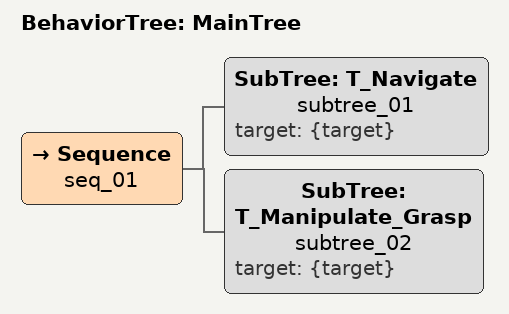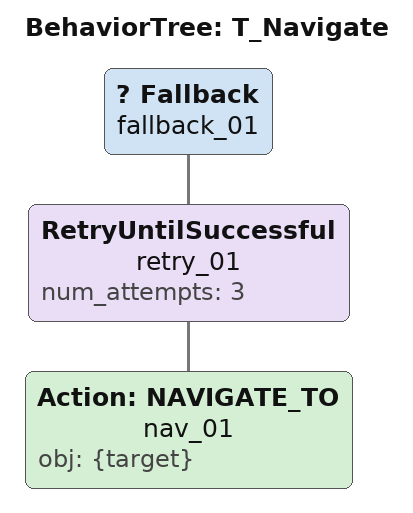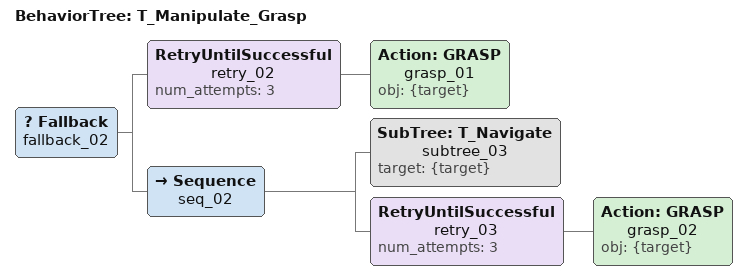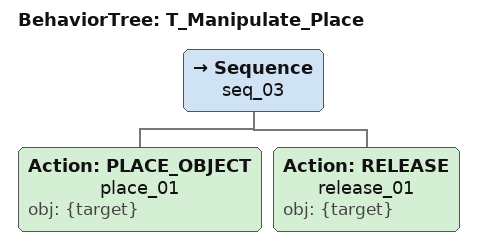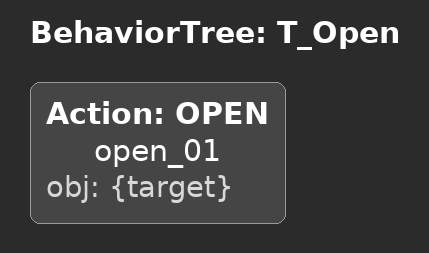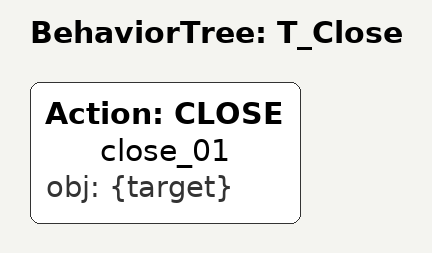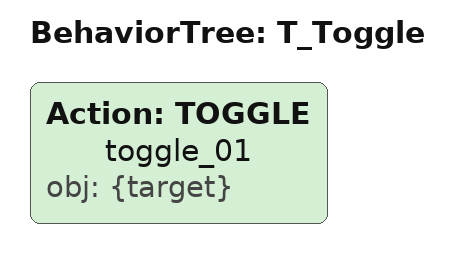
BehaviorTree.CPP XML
<root main_tree_to_execute="MainTree">

  <!-- MainTree refactored to use SubTrees -->
  <BehaviorTree ID="MainTree">
    <Sequence name="seq_01">
      <SubTree name="subtree_01" ID="T_Navigate" target="{target}"/>
      <SubTree name="subtree_02" ID="T_Manipulate_Grasp" target="{target}"/>
    </Sequence>
  </BehaviorTree>

  <!-- Standard SubTrees -->

  <!-- Navigation SubTree -->
  <BehaviorTree ID="T_Navigate">
    <Fallback name="fallback_01">
      <RetryUntilSuccessful name="retry_01" num_attempts="3">
        <Action name="nav_01" ID="NAVIGATE_TO" obj="{target}"/>
      </RetryUntilSuccessful>
      <!-- Optionally, add WAIT here for recovery if available -->
    </Fallback>
  </BehaviorTree>

  <!-- Grasp SubTree with retries and recovery -->
  <BehaviorTree ID="T_Manipulate_Grasp">
    <Fallback name="fallback_02">
      <RetryUntilSuccessful name="retry_02" num_attempts="3">
        <Action name="grasp_01" ID="GRASP" obj="{target}"/>
      </RetryUntilSuccessful>
      <Sequence name="seq_02">
        <SubTree name="subtree_03" ID="T_Navigate" target="{target}"/>
        <RetryUntilSuccessful name="retry_03" num_attempts="3">
          <Action name="grasp_02" ID="GRASP" obj="{target}"/>
        </RetryUntilSuccessful>
      </Sequence>
    </Fallback>
  </BehaviorTree>

  <!-- Place SubTree (example, as per standard) -->
  <BehaviorTree ID="T_Manipulate_Place">
    <Sequence name="seq_03">
      <Action name="place_01" ID="PLACE_OBJECT" obj="{target}"/>
      <Action name="release_01" ID="RELEASE" obj="{target}"/>
    </Sequence>
  </BehaviorTree>

  <!-- Open SubTree -->
  <BehaviorTree ID="T_Open">
    <Action name="open_01" ID="OPEN" obj="{target}"/>
  </BehaviorTree>

  <!-- Close SubTree -->
  <BehaviorTree ID="T_Close">
    <Action name="close_01" ID="CLOSE" obj="{target}"/>
  </BehaviorTree>

  <!-- Toggle SubTree -->
  <BehaviorTree ID="T_Toggle">
    <Action name="toggle_01" ID="TOGGLE" obj="{target}"/>
  </BehaviorTree>

</root>
